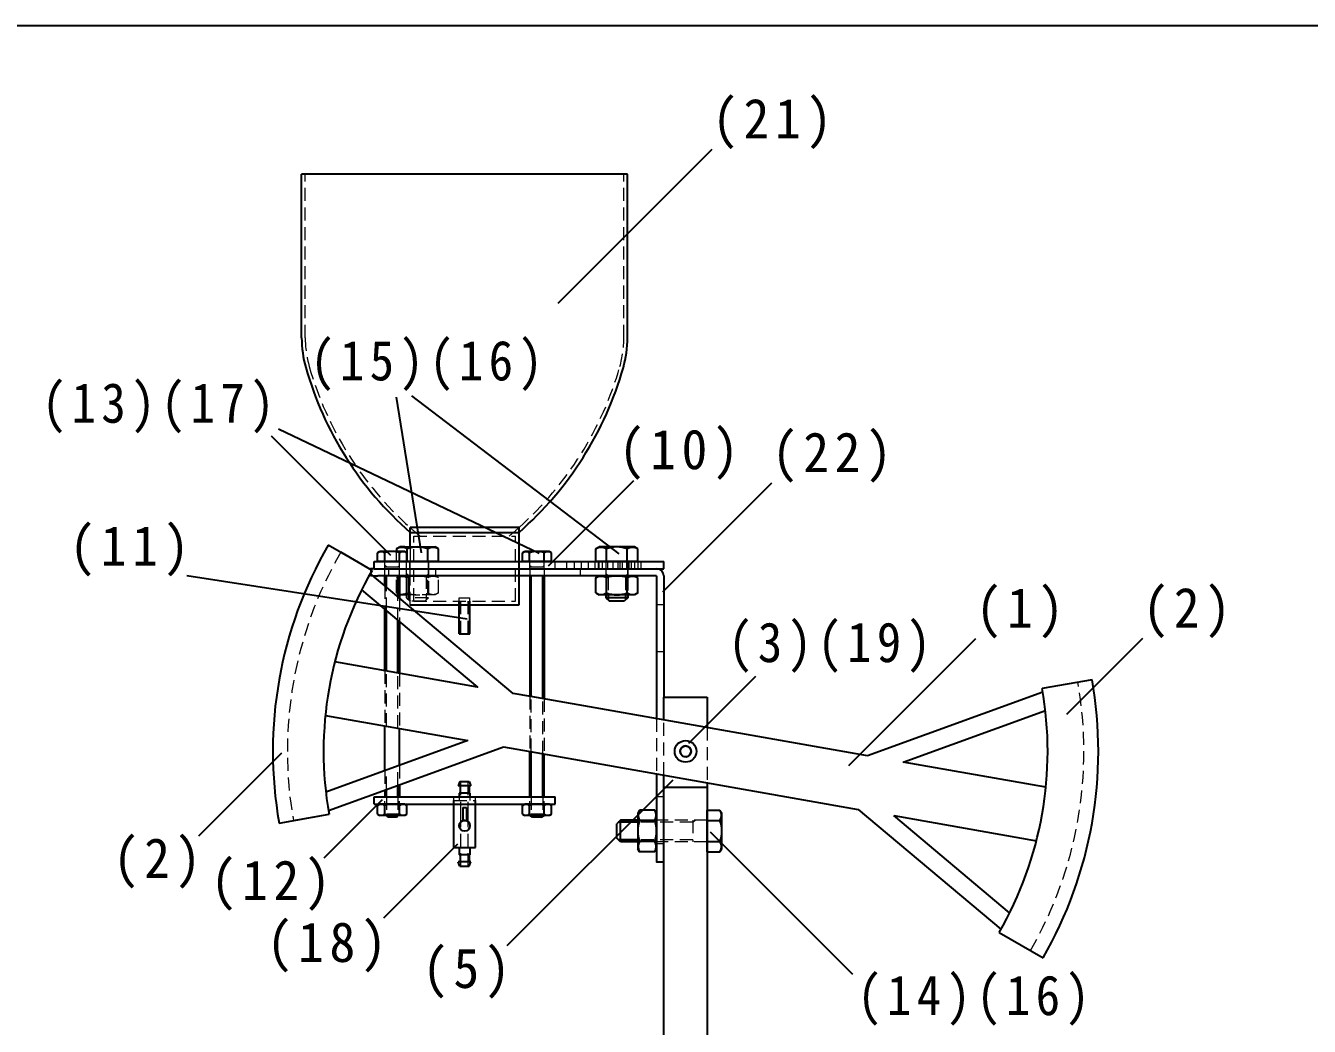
# Model space of a CAD drawing. Units: millimetres at full size, sheet at 1:3. Extents: x -550 to 390, y -280 to 274.
# Drawn here: x -236.5 to 118, y -16.9 to 259.5 of the extents above; entities that cross this region are included whole.
import ezdxf

# ---------------------------------------------------------------- set-up
doc = ezdxf.new("R2010")
doc.units = ezdxf.units.MM
doc.header["$LTSCALE"] = 3
doc.linetypes.add('DASHED1', pattern=[1.8, 1.2, -0.6])
for name, color, linetype, lineweight in [('0-F_輪郭線・表題欄', 7, 'Continuous', 25), ('1-1_実線', 7, 'Continuous', 25), ('1-3_隠れ補助線', 7, 'Continuous', 25), ('1-7_指示番号', 7, 'Continuous', 25)]:
    doc.layers.add(name, color=color, linetype=linetype, lineweight=lineweight)
doc.styles.add('ＭＳ ゴシック', font='')
doc.styles.get('ＭＳ ゴシック').set_extended_font_data('MS Gothic')

msp = doc.modelspace()

# ---------------------------------------------------------------- linework, layer by layer
at = {"layer": '0-F_輪郭線・表題欄'}
msp.add_line((390, 259.5), (-390, 259.5), dxfattribs=at)
at = {"layer": '1-1_実線'}
for p, q in [((-139.369, 113.918), (-138.728, 114.289)), ((-139.369, 111.489), (-139.369, 113.918)), ((-131.928, 114.289), (-138.728, 114.289)), ((-137.348, 111.489), (-137.348, 113.918)), ((-134.101, 114.984), (-133.228, 115.489)), ((-134.101, 114.984), (-134.101, 114.289)), ((-133.307, 111.489), (-133.307, 113.918)), ((-131.828, 115.489), (-133.228, 115.489)), ((-131.286, 113.918), (-131.928, 114.289)), ((-131.828, 115.489), (-123.428, 115.489)), ((-131.286, 111.489), (-131.286, 113.918)), ((-131.214, 111.489), (-131.214, 114.984)), ((-125.441, 111.489), (-125.441, 114.984)), ((-122.554, 114.984), (-123.428, 115.489)), ((-122.554, 111.489), (-122.554, 114.984)), ((-99.369, 113.918), (-98.728, 114.289)), ((-99.369, 111.489), (-99.369, 113.918)), ((-91.928, 114.289), (-98.728, 114.289)), ((-97.348, 111.489), (-97.348, 113.918)), ((-93.307, 111.489), (-93.307, 113.918)), ((-91.286, 113.918), (-91.928, 114.289)), ((-91.286, 111.489), (-91.286, 113.918)), ((-79.055, 114.984), (-78.181, 115.489)), ((-79.055, 111.489), (-79.055, 114.984)), ((-68.381, 115.489), (-78.181, 115.489)), ((-76.168, 111.489), (-76.168, 114.984)), ((-70.395, 111.489), (-70.395, 114.984)), ((-67.508, 114.984), (-68.381, 115.489)), ((-67.508, 111.489), (-67.508, 114.984)), ((-139.828, 111.489), (-135.328, 111.489)), ((-131.286, 111.489), (-139.369, 111.489)), ((-135.328, 111.489), (-130.828, 111.489)), ((-122.554, 111.489), (-134.101, 111.489)), ((-91.286, 111.489), (-99.369, 111.489)), ((-67.508, 111.489), (-79.055, 111.489)), ((-137.328, 104.755), (-137.328, 107.489)), ((-136.928, 104.42), (-136.928, 107.489)), ((-133.728, 101.735), (-133.728, 107.489)), ((-133.328, 107.489), (-133.328, 101.399)), ((-131.328, 107.489), (-125.328, 107.489)), ((-131.328, 107.489), (-131.328, 101.489)), ((-130.728, 107.489), (-130.728, 100.889)), ((-97.328, 107.489), (-97.328, 74.244)), ((-96.948, 74.185), (-96.948, 107.489)), ((-93.748, 73.613), (-93.748, 107.489)), ((-93.328, 107.489), (-93.328, 73.539)), ((-68.381, 107.489), (-78.181, 107.489)), ((-76.281, 107.489), (-70.281, 107.489)), ((-76.281, 107.489), (-76.281, 107.047)), ((-76.168, 102.793), (-76.168, 106.984)), ((-75.681, 107.489), (-75.681, 107.143)), ((-70.881, 107.489), (-70.881, 107.143)), ((-70.395, 102.793), (-70.395, 106.984)), ((-70.281, 107.489), (-70.281, 107.046)), ((-67.508, 106.984), (-68.381, 107.489)), ((-67.508, 102.793), (-67.508, 106.984)), ((-133.328, 102.346), (-133.228, 102.289)), ((-131.328, 102.289), (-133.228, 102.289)), ((-131.328, 101.489), (-130.328, 100.489)), ((-79.055, 102.793), (-78.181, 102.289)), ((-68.381, 102.289), (-78.181, 102.289)), ((-76.282, 102.289), (-76.282, 101.489)), ((-76.281, 101.489), (-75.281, 100.489)), ((-70.281, 101.489), (-76.281, 101.489)), ((-75.681, 102.289), (-75.681, 100.889)), ((-71.281, 100.489), (-75.281, 100.489)), ((-70.281, 101.489), (-71.281, 100.489)), ((-70.881, 102.289), (-70.881, 100.889)), ((-70.281, 102.289), (-70.281, 101.489)), ((-67.508, 102.793), (-68.381, 102.289)), ((-137.328, 81.297), (-137.328, 98.228)), ((-136.928, 81.227), (-136.928, 97.893)), ((-133.728, 80.663), (-133.728, 95.208)), ((-133.328, 94.872), (-133.328, 80.592)), ((-137.328, 53.671), (-137.328, 66.066)), ((-133.328, 55.127), (-133.328, 65.361)), ((-97.328, 46.489), (-97.328, 59.013)), ((-96.948, 46.489), (-96.948, 58.946)), ((-93.748, 46.489), (-93.748, 58.382)), ((-93.328, 46.489), (-93.328, 58.308)), ((-133.728, 46.489), (-133.728, 49.661)), ((-133.328, 49.806), (-133.328, 46.489)), ((-137.328, 48.35), (-137.328, 46.489)), ((-139.369, 44.118), (-138.728, 44.489)), ((-139.368, 41.659), (-139.369, 44.118)), ((-131.928, 44.489), (-138.728, 44.489)), ((-137.348, 41.659), (-137.348, 44.118)), ((-133.307, 41.659), (-133.307, 44.118)), ((-131.286, 44.118), (-131.928, 44.489)), ((-131.287, 41.659), (-131.286, 44.118)), ((-99.369, 44.118), (-98.728, 44.489)), ((-99.368, 41.659), (-99.369, 44.118)), ((-91.928, 44.489), (-98.728, 44.489)), ((-97.348, 41.659), (-97.348, 44.118)), ((-93.307, 41.659), (-93.307, 44.118)), ((-91.286, 44.118), (-91.928, 44.489)), ((-91.287, 41.659), (-91.286, 44.118)), ((-66.977, 42.813), (-67.481, 41.939)), ((-62.786, 42.813), (-66.977, 42.813)), ((-62.786, 42.813), (-62.281, 41.939)), ((-48.281, 42.813), (-44.786, 42.813)), ((-48.281, 31.266), (-48.281, 42.813)), ((-44.786, 42.813), (-44.281, 41.939)), ((-139.369, 41.659), (-138.728, 41.289)), ((-131.928, 41.289), (-138.728, 41.289)), ((-136.528, 40.889), (-136.928, 41.289)), ((-134.128, 40.889), (-136.528, 40.889)), ((-134.128, 40.889), (-133.728, 41.289)), ((-131.286, 41.659), (-131.928, 41.289)), ((-99.369, 41.659), (-98.728, 41.289)), ((-91.928, 41.289), (-98.728, 41.289)), ((-96.528, 40.889), (-97.328, 41.289)), ((-94.128, 40.889), (-96.528, 40.889)), ((-94.128, 40.889), (-93.328, 41.289)), ((-91.286, 41.659), (-91.928, 41.289)), ((-72.281, 40.039), (-73.281, 39.039)), ((-73.281, 35.039), (-73.281, 39.039)), ((-67.481, 39.439), (-72.881, 39.439)), ((-72.281, 34.039), (-72.281, 40.039)), ((-67.481, 40.039), (-72.281, 40.039)), ((-67.481, 41.939), (-67.481, 32.139)), ((-62.786, 39.926), (-66.977, 39.926)), ((-62.281, 41.939), (-62.281, 32.139)), ((-48.281, 39.926), (-44.786, 39.926)), ((-44.281, 32.139), (-44.281, 41.939)), ((-72.281, 34.039), (-73.281, 35.039)), ((-67.481, 34.639), (-72.881, 34.639)), ((-67.481, 34.039), (-72.281, 34.039)), ((-62.786, 34.153), (-66.977, 34.153)), ((-62.786, 31.266), (-62.281, 32.139)), ((-48.281, 34.153), (-44.786, 34.153)), ((-44.786, 31.266), (-44.281, 32.139)), ((-48.281, 31.266), (-44.786, 31.266))]:
    msp.add_line(p, q, dxfattribs=at)
at = {"layer": '1-1_実線', "color": 4, "linetype": 'DASHED1', "lineweight": 9}
for p, q in [((-134.101, 111.489), (-134.101, 114.289)), ((-130.378, 115.489), (-130.378, 111.489)), ((-136.928, 109.989), (-137.328, 110.389)), ((-137.328, 109.989), (-133.328, 109.989)), ((-133.728, 109.989), (-133.328, 110.389)), ((-125.328, 111.489), (-125.328, 101.489)), ((-96.948, 109.989), (-97.348, 110.389)), ((-97.348, 109.989), (-93.348, 109.989)), ((-93.748, 109.989), (-93.348, 110.389)), ((-76.281, 111.489), (-76.281, 107.489)), ((-70.281, 111.489), (-70.281, 107.489)), ((-137.328, 107.489), (-137.328, 109.489)), ((-133.328, 107.489), (-133.328, 109.489)), ((-123.428, 107.489), (-133.228, 107.489)), ((-131.328, 107.489), (-131.328, 109.489)), ((-130.728, 107.489), (-131.328, 108.089)), ((-131.214, 102.793), (-131.214, 106.984)), ((-125.928, 107.489), (-125.328, 108.089)), ((-125.928, 107.489), (-125.928, 100.889)), ((-125.441, 102.793), (-125.441, 106.984)), ((-122.554, 106.984), (-123.428, 107.489)), ((-122.554, 102.793), (-122.554, 106.984)), ((-97.328, 109.489), (-97.328, 107.489)), ((-93.328, 109.489), (-93.328, 107.489)), ((-76.282, 107.047), (-76.282, 102.289)), ((-75.681, 107.489), (-76.281, 108.089)), ((-75.681, 107.143), (-75.681, 102.289)), ((-70.881, 107.489), (-70.281, 108.089)), ((-70.881, 107.143), (-70.881, 102.289)), ((-70.281, 107.046), (-70.281, 102.289)), ((-137.328, 104.755), (-137.328, 98.228)), ((-134.101, 102.793), (-133.328, 102.346)), ((-133.728, 95.208), (-133.728, 101.735)), ((-133.328, 101.399), (-133.328, 94.872)), ((-123.428, 102.289), (-131.328, 102.289)), ((-125.328, 101.489), (-130.378, 101.489)), ((-122.554, 102.793), (-123.428, 102.289)), ((-137.328, 81.297), (-137.328, 66.066)), ((-136.928, 65.996), (-136.928, 81.227)), ((-133.728, 65.431), (-133.728, 80.663)), ((-133.328, 80.592), (-133.328, 65.361)), ((-97.328, 74.244), (-97.328, 59.013)), ((-96.948, 58.946), (-96.948, 74.185)), ((-93.748, 58.382), (-93.748, 73.613)), ((-93.328, 73.539), (-93.328, 58.308)), ((-137.328, 53.671), (-137.328, 48.35)), ((-136.928, 48.496), (-136.928, 53.817)), ((-133.728, 49.661), (-133.728, 54.982)), ((-133.328, 55.127), (-133.328, 49.806)), ((-136.928, 46.489), (-136.928, 41.289)), ((-133.728, 46.489), (-133.728, 41.518)), ((-96.948, 46.489), (-96.948, 41.289)), ((-93.748, 46.489), (-93.748, 41.289)), ((-133.328, 41.689), (-137.328, 41.689)), ((-137.328, 41.689), (-136.928, 41.289)), ((-133.328, 41.689), (-133.728, 41.289)), ((-93.328, 41.689), (-97.328, 41.689)), ((-97.328, 41.689), (-96.928, 41.289)), ((-93.328, 41.689), (-93.728, 41.289)), ((-48.281, 40.039), (-67.481, 40.039)), ((-52.281, 39.439), (-67.481, 39.439)), ((-52.281, 40.039), (-52.281, 34.039)), ((-52.281, 39.439), (-51.681, 40.039)), ((-52.281, 34.639), (-67.481, 34.639)), ((-48.281, 34.039), (-67.481, 34.039))]:
    msp.add_line(p, q, dxfattribs=at)
for points in [[(-134.101, 102.793), (-134.101, 106.984), (-133.228, 107.489)], [(-136.928, 97.893), (-136.928, 104.419), (-136.928, 104.42)], [(-125.328, 101.489), (-126.328, 100.489), (-130.328, 100.489)]]:
    msp.add_lwpolyline(points, dxfattribs=at)
at = {"layer": '1-1_実線'}
for points in [[(-79.055, 102.793), (-79.055, 106.984), (-78.181, 107.489)], [(-136.928, 46.489), (-136.928, 48.35), (-136.928, 48.496)], [(-62.786, 31.266), (-66.977, 31.266), (-67.481, 32.139)]]:
    msp.add_lwpolyline(points, dxfattribs=at)
for centre, radius, start, end in [((-138.359, 112.168), 2.021, 60.00001, 119.99999), ((-135.328, 108.591), 5.698, 69.22915, 110.77085), ((-132.658, 112.484), 2.887, 73.28784, 119.99999), ((-132.296, 112.168), 2.021, 60.00001, 119.99999), ((-132.658, 112.484), 2.887, 60.00001, 73.28784), ((-128.328, 106.975), 8.514, 70.18087, 109.81913), ((-123.997, 112.484), 2.887, 60.00001, 119.99999), ((-98.359, 112.168), 2.021, 60.00001, 119.99999), ((-95.328, 108.591), 5.698, 69.22915, 110.77085), ((-92.296, 112.168), 2.021, 60.00001, 119.99999), ((-77.612, 112.484), 2.887, 60.00001, 119.99999), ((-73.281, 106.975), 8.514, 70.18087, 109.81913), ((-68.951, 112.484), 2.887, 60.00001, 119.99999), ((-132.658, 104.484), 2.887, 60.00001, 103.41788), ((-77.612, 104.484), 2.887, 62.57273, 119.99999), ((-77.612, 104.484), 2.887, 60.00001, 62.57273), ((-73.281, 98.975), 8.514, 70.18087, 109.81913), ((-68.951, 104.484), 2.887, 60.00001, 119.99999), ((-132.658, 105.293), 2.887, 256.58212, 299.99999), ((-77.612, 105.293), 2.887, 240.00001, 299.99999), ((-73.281, 110.803), 8.514, 250.18087, 289.81913), ((-68.951, 105.293), 2.887, 240.00001, 299.99999), ((-138.359, 42.368), 2.021, 60.00001, 119.99999), ((-135.328, 38.791), 5.698, 69.22915, 110.77085), ((-132.296, 42.368), 2.021, 60.00001, 119.99999), ((-98.359, 42.368), 2.021, 60.00001, 119.99999), ((-95.328, 38.791), 5.698, 69.22915, 110.77085), ((-92.296, 42.368), 2.021, 60.00001, 119.99999), ((-64.477, 41.37), 2.887, 150.00001, 209.99999), ((-65.286, 41.37), 2.887, 330.00001, 29.99999), ((-47.286, 41.37), 2.887, 330.00001, 29.99999), ((-138.359, 43.409), 2.021, 240.00001, 299.99999), ((-135.328, 46.987), 5.698, 249.22915, 290.77085), ((-132.296, 43.409), 2.021, 240.00001, 299.99999), ((-98.359, 43.409), 2.021, 240.00001, 299.99999), ((-95.328, 46.987), 5.698, 249.22915, 290.77085), ((-92.296, 43.409), 2.021, 240.00001, 299.99999), ((-58.967, 37.039), 8.514, 160.18087, 199.81913), ((-70.796, 37.039), 8.514, 340.18087, 19.81913), ((-52.796, 37.039), 8.514, 340.18087, 19.81913), ((-64.477, 32.709), 2.887, 150.00001, 209.99999), ((-65.286, 32.709), 2.887, 330.00001, 29.99999), ((-47.286, 32.709), 2.887, 330.00001, 29.99999)]:
    msp.add_arc(centre, radius, start, end, dxfattribs=at)
at = {"layer": '1-1_実線', "color": 4, "linetype": 'DASHED1', "lineweight": 9}
for centre, radius, start, end in [((-132.658, 104.484), 2.887, 103.41788, 119.99999), ((-128.328, 98.975), 8.514, 70.18087, 109.81913), ((-123.997, 104.484), 2.887, 60.00001, 119.99999), ((-132.657, 105.293), 2.887, 240.00001, 256.57424), ((-128.328, 110.803), 8.514, 250.18087, 289.81913), ((-123.997, 105.293), 2.887, 240.00001, 299.99999)]:
    msp.add_arc(centre, radius, start, end, dxfattribs=at)
at = {"layer": '1-3_隠れ補助線'}
for p, q in [((-70.328, 218.489), (-160.328, 218.489)), ((-160.328, 173.279), (-160.328, 218.489)), ((-70.328, 173.279), (-70.328, 218.489)), ((-130.378, 119.533), (-130.378, 120.868)), ((-100.278, 120.868), (-130.378, 120.868)), ((-130.378, 119.533), (-130.378, 120.868)), ((-100.278, 119.533), (-100.278, 120.868)), ((-100.278, 119.533), (-100.278, 120.868)), ((-130.378, 119.533), (-100.278, 119.533)), ((-130.378, 119.489), (-100.278, 119.489)), ((-130.378, 115.489), (-130.378, 119.489)), ((-140.876, 109.037), (-153, 116.037)), ((-140.876, 109.036), (-149.537, 114.036)), ((-140.328, 111.489), (-60.328, 111.489)), ((-140.328, 109.489), (-140.328, 111.489)), ((-60.328, 109.489), (-60.328, 111.489)), ((-101.934, 75.057), (-141.379, 108.155)), ((-141.281, 108.328), (-141.281, 108.073)), ((-140.585, 107.489), (-139.281, 107.489)), ((-140.328, 109.489), (-60.328, 109.489)), ((-62.281, 107.489), (-139.281, 107.489)), ((-62.281, 107.489), (-62.281, 68.065)), ((-60.281, 107.489), (-60.281, 74.039)), ((-130.378, 99.489), (-100.278, 99.489)), ((-116.828, 99.489), (-116.828, 100.489)), ((-116.828, 91.489), (-116.828, 99.489)), ((-113.828, 99.489), (-113.828, 100.489)), ((-113.828, 91.489), (-113.828, 99.489)), ((-116.828, 91.489), (-113.828, 91.489)), ((57.987, 78.836), (44.2, 76.405)), ((44.371, 75.404), (-4.019, 57.792)), ((-60.281, 74.039), (-48.281, 74.039)), ((-60.281, 67.712), (-60.281, 74.039)), ((-48.281, 74.039), (-48.281, 65.596)), ((-153.779, 68.967), (-114.387, 62.021)), ((5.832, 56.056), (45.078, 70.341)), ((-114.387, 62.021), (-153.633, 47.737)), ((45.225, 49.11), (5.832, 56.056)), ((-116.641, 50.689), (-117.078, 49.489)), ((-116.641, 50.689), (-114.014, 50.689)), ((-114.014, 50.689), (-113.578, 49.489)), ((-62.281, 52.834), (-62.281, 30.489)), ((-60.281, 49.039), (-60.281, 52.482)), ((-48.281, 50.366), (-48.281, 49.039)), ((-140.328, 46.489), (-90.328, 46.489)), ((-140.328, 44.489), (-140.328, 46.489)), ((-113.578, 49.489), (-117.078, 49.489)), ((-113.864, 47.489), (-116.791, 47.489)), ((-116.791, 47.489), (-116.791, 46.489)), ((-116.578, 49.489), (-116.578, 47.489)), ((-114.078, 49.489), (-114.078, 47.489)), ((-113.864, 47.489), (-113.864, 46.489)), ((-90.328, 44.489), (-90.328, 46.489)), ((-48.281, 49.039), (-60.281, 49.039)), ((-60.281, -195.961), (-60.281, 49.039)), ((-48.281, 49.039), (-48.281, -195.961)), ((-140.328, 44.489), (-90.328, 44.489)), ((-115.828, 43.489), (-114.828, 43.489)), ((-115.828, 43.489), (-115.828, 39.903)), ((-114.828, 43.489), (-114.828, 39.903)), ((-6.621, 43.021), (32.825, 9.922)), ((-166.541, 39.241), (-152.754, 41.672)), ((-162.603, 39.94), (-152.755, 41.677)), ((-118.328, 32.489), (-118.328, 41.489)), ((-112.328, 32.489), (-112.328, 41.489)), ((3.227, 41.284), (42.62, 34.338)), ((35.221, 14.438), (3.227, 41.284)), ((-118.328, 32.489), (-112.328, 32.489)), ((-116.791, 32.489), (-116.791, 30.489)), ((-113.864, 32.489), (-113.864, 30.489)), ((-113.578, 28.489), (-117.078, 28.489)), ((-116.641, 27.289), (-117.078, 28.489)), ((-113.864, 30.489), (-116.791, 30.489)), ((-116.578, 30.489), (-116.578, 28.489)), ((-114.078, 30.489), (-114.078, 28.489)), ((-114.014, 27.289), (-113.578, 28.489)), ((-116.641, 27.289), (-114.014, 27.289)), ((32.321, 9.04), (44.446, 2.04))]:
    msp.add_line(p, q, dxfattribs=at)
at = {"layer": '1-3_隠れ補助線', "color": 4, "linetype": 'DASHED1', "lineweight": 9}
for p, q in [((-159.328, 173.279), (-159.328, 218.489)), ((-71.328, 173.279), (-71.328, 218.489)), ((-100.278, 120.868), (-130.378, 120.868)), ((-130.378, 119.533), (-100.278, 119.533)), ((-129.378, 118.489), (-101.278, 118.489)), ((-129.378, 100.489), (-129.378, 118.489)), ((-101.278, 100.489), (-101.278, 118.489)), ((-137.328, 109.489), (-137.328, 111.489)), ((-133.328, 109.489), (-133.328, 111.489)), ((-131.328, 109.489), (-131.328, 111.489)), ((-130.428, 109.489), (-130.428, 111.489)), ((-130.378, 107.489), (-130.378, 111.489)), ((-125.328, 109.489), (-125.328, 111.489)), ((-100.228, 109.489), (-100.228, 111.489)), ((-97.328, 109.489), (-97.328, 111.489)), ((-93.328, 109.489), (-93.328, 111.489)), ((-90.328, 109.489), (-90.328, 111.489)), ((-87.051, 109.489), (-87.051, 111.489)), ((-85.008, 109.489), (-85.008, 111.489)), ((-83.011, 109.489), (-83.011, 111.489)), ((-81.076, 109.489), (-81.076, 111.489)), ((-79.221, 109.489), (-79.221, 111.489)), ((-78.328, 109.489), (-78.328, 111.489)), ((-78.189, 109.489), (-78.189, 111.489)), ((-77.252, 109.489), (-77.252, 111.489)), ((-75.713, 109.489), (-75.713, 111.489)), ((-74.27, 109.489), (-74.27, 111.489)), ((-72.921, 109.489), (-72.921, 111.489)), ((-72.328, 109.489), (-72.328, 111.489)), ((-71.668, 109.489), (-71.668, 111.489)), ((-70.511, 109.489), (-70.511, 111.489)), ((-69.884, 109.489), (-69.884, 111.489)), ((-69.266, 109.489), (-69.266, 111.489)), ((-68.272, 109.489), (-68.272, 111.489)), ((-67.359, 109.489), (-67.359, 111.489)), ((-66.51, 109.489), (-66.51, 111.489)), ((-141.281, 109.271), (-141.281, 108.328)), ((-141.281, 108.073), (-141.281, 107.489)), ((-141.281, 107.489), (-140.585, 107.489)), ((-136.281, 107.489), (-136.281, 109.489)), ((-130.378, 99.489), (-130.378, 107.489)), ((-125.328, 107.489), (-125.328, 109.489)), ((-123.281, 107.489), (-123.281, 109.489)), ((-83.281, 107.489), (-83.281, 109.489)), ((-70.281, 107.489), (-70.281, 109.489)), ((-129.378, 100.489), (-101.278, 100.489)), ((-116.828, 99.489), (-116.828, 101.489)), ((-116.828, 101.489), (-113.828, 101.489)), ((-116.328, 91.489), (-116.328, 101.489)), ((-114.328, 91.489), (-114.328, 101.489)), ((-113.828, 99.489), (-113.828, 101.489)), ((-60.281, 99.489), (-62.281, 99.489)), ((-60.281, 86.489), (-62.281, 86.489)), ((-62.281, 68.065), (-62.281, 52.834)), ((-60.281, 52.482), (-60.281, 67.712)), ((-48.281, 65.596), (-48.281, 50.366)), ((-116.328, 41.489), (-116.328, 50.689)), ((-114.328, 41.489), (-114.328, 50.689)), ((-137.328, 41.651), (-137.328, 46.489)), ((-133.328, 41.651), (-133.328, 46.489)), ((-118.328, 44.489), (-118.328, 46.489)), ((-116.791, 46.489), (-116.791, 45.489)), ((-113.864, 46.489), (-113.864, 45.489)), ((-112.328, 44.489), (-112.328, 46.489)), ((-97.328, 41.689), (-97.328, 46.489)), ((-93.328, 41.689), (-93.328, 46.489)), ((-60.281, 46.489), (-62.281, 46.489)), ((-118.328, 45.489), (-112.328, 45.489)), ((-116.328, 27.289), (-116.328, 41.489)), ((-114.328, 27.289), (-114.328, 41.489)), ((-60.281, 33.489), (-62.281, 33.489))]:
    msp.add_line(p, q, dxfattribs=at)
at = {"layer": '1-3_隠れ補助線'}
for points in [[(-100.278, 99.489), (-100.278, 107.489), (-100.278, 111.489), (-100.278, 119.489)], [(-140.328, 109.489), (-141.281, 109.489), (-141.281, 109.271)], [(-143.776, 103.639), (-111.782, 76.793), (-151.174, 83.739)], [(-4.019, 57.792), (-97.011, 74.189), (-101.934, 75.057)], [(-152.925, 42.673), (-136.863, 48.52), (-104.539, 60.285)], [(-104.539, 60.285), (-97.219, 58.994), (-6.621, 43.021)], [(-118.328, 41.489), (-118.328, 44.489), (-118.328, 45.489)], [(-112.328, 41.489), (-112.328, 44.489), (-112.328, 45.489)], [(-114.828, 39.903), (-114.83, 39.903), (-114.837, 39.901), (-114.849, 39.899), (-114.866, 39.896), (-114.887, 39.893), (-114.912, 39.889), (-114.941, 39.885), (-114.974, 39.88), (-115.01, 39.875), (-115.049, 39.871), (-115.091, 39.866), (-115.136, 39.862), (-115.182, 39.859), (-115.23, 39.857), (-115.278, 39.855), (-115.327, 39.855), (-115.377, 39.855), (-115.425, 39.857), (-115.473, 39.859), (-115.519, 39.862), (-115.564, 39.866), (-115.606, 39.871), (-115.645, 39.875), (-115.681, 39.88), (-115.714, 39.885), (-115.743, 39.889), (-115.768, 39.893), (-115.789, 39.896), (-115.806, 39.899), (-115.818, 39.901), (-115.825, 39.903), (-115.828, 39.903)], [(-62.281, 30.489), (-62.281, 28.489), (-60.281, 28.489)]]:
    msp.add_lwpolyline(points, dxfattribs=at)
for centre, radius in [((-54.281, 59.04), 3), ((-54.281, 59.04), 3), ((-54.281, 59.039), 1.5), ((-115.328, 38.489), 1.5)]:
    msp.add_circle(centre, radius, dxfattribs=at)
for centre, radius, start, end in [((-130.328, 173.279), 30, 180, 195.90846), ((-100.328, 173.279), 30, 344.09154, 0), ((-67.497, 191.187), 95.333, 195.90846, 228.73132), ((-163.158, 191.187), 95.333, 311.26868, 344.09154), ((-67.497, 191.187), 95.333, 228.73132, 228.77129), ((-163.158, 191.187), 95.333, 311.22871, 311.26868), ((-54.273, 59.037), 114, 150, 190), ((-54.273, 59.037), 100, 150, 190), ((-62.281, 107.489), 2, 0, 90), ((-54.281, 59.04), 114, 330, 10), ((-54.281, 59.04), 100, 330, 10), ((-54.281, 59.04), 1.5, 346.35416, 166.38801), ((-54.281, 59.04), 1.5, 166.38801, 346.35416)]:
    msp.add_arc(centre, radius, start, end, dxfattribs=at)
at = {"layer": '1-3_隠れ補助線', "color": 4, "linetype": 'DASHED1', "lineweight": 9}
for centre, radius, start, end in [((-130.328, 173.279), 29, 180, 195.90846), ((-100.328, 173.279), 29, 344.09154, 0), ((-67.497, 191.187), 94.333, 195.90846, 228.19611), ((-163.158, 191.187), 94.333, 311.80389, 344.09154), ((-67.497, 191.187), 94.333, 228.19611, 230.41303), ((-163.158, 191.187), 94.333, 309.58697, 311.80389), ((-54.273, 59.037), 110, 150.0006, 189.99764), ((-54.281, 59.04), 110, 330, 10)]:
    msp.add_arc(centre, radius, start, end, dxfattribs=at)
at = {"layer": '1-7_指示番号'}
for p, q in [((-89.482, 182.868), (-46.949, 225.401)), ((-127.242, 113.887), (-134.105, 156.873)), ((-72.655, 113.607), (-129.862, 157.234)), ((-135.689, 113.167), (-168.631, 146.109)), ((-94.766, 113.65), (-166.695, 148.084)), ((-92.122, 110.306), (-68.588, 133.841)), ((-60.591, 103.104), (-30.455, 133.24)), ((-114.574, 95.569), (-192.002, 107.5)), ((-9.211, 55.156), (25.862, 90.23)), ((50.971, 69.314), (71.971, 90.314)), ((-53.431, 61.255), (-34.851, 79.835)), ((-165.872, 58.555), (-188.82, 35.608)), ((-57.824, 51.117), (-103.632, 5.309)), ((-138.053, 45.62), (-154.184, 29.488)), ((-47.522, 36.782), (-8.227, -2.513)), ((-117.298, 33.355), (-137.725, 12.928))]:
    msp.add_line(p, q, dxfattribs=at)

# ---------------------------------------------------------------- texts
at = {"layer": '1-7_指示番号', "color": 3, "char_height": 11, "attachment_point": 7, "style": 'ＭＳ ゴシック'}
for s, insert in [('\\T1.22;\\W0.95;(21)', (-46.949, 225.401)), ('\\T1.22;\\W0.9;(15)(16)', (-157.967, 158.577)), ('\\T1.22;\\W0.9;(13)(17)', (-232.083, 146.872)), ('\\T1.22;\\W0.95;(10)', (-72.739, 134.049)), ('\\T1.22;\\W0.95;(22)', (-30.455, 133.24)), ('\\T1.22;\\W0.95;(11)', (-224.47, 107.378)), ('\\T1.21;\\W0.95;(1)', (25.862, 90.23)), ('\\T1.21;\\W0.95;(2)', (71.971, 90.314)), ('\\T1.22;\\W0.9;(3)(19)', (-42.542, 80.755)), ('\\T1.21;\\W0.95;(2)', (-212.42, 21.143)), ('\\T1.22;\\W0.95;(12)', (-185.46, 15.014)), ('\\T1.22;\\W0.95;(18)', (-169.975, -2.072)), ('\\T1.21;\\W0.95;(5)', (-126.991, -9.252)), ('\\T1.22;\\W0.9;(14)(16)', (-6.885, -16.767))]:
    msp.add_mtext(s, dxfattribs=dict(at, insert=insert))

doc.saveas('drawing.dxf')
